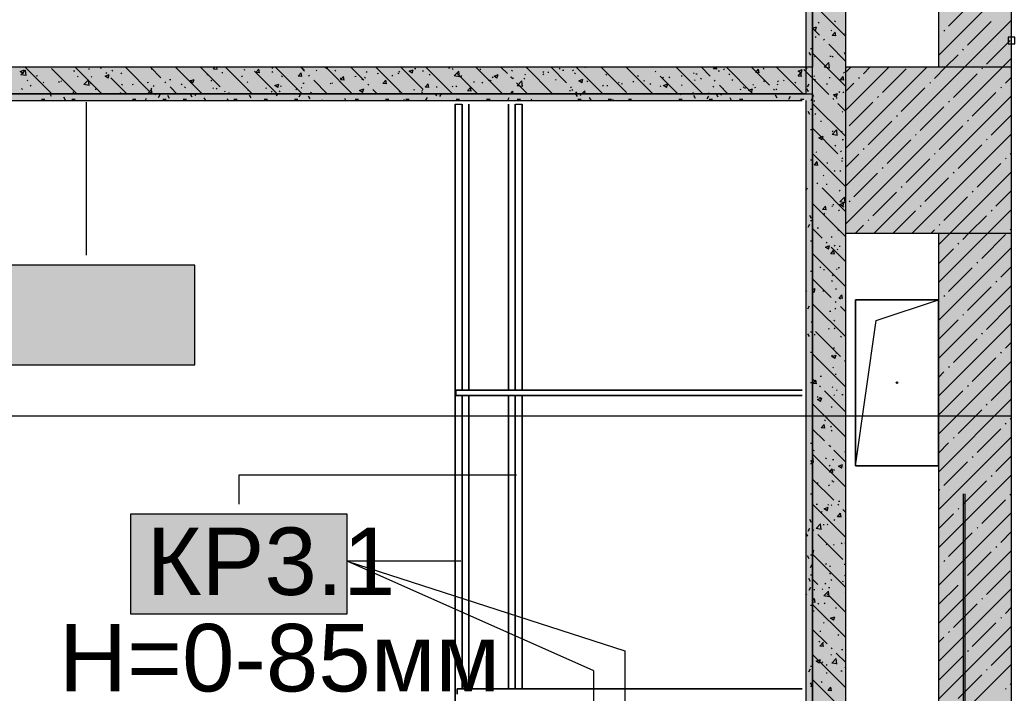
# Model space of a CAD drawing. Header units: millimetres. Extents: x -3817 to 677485, y -22715 to 103890.
# Drawn here: x 408996 to 411985, y 23234 to 25262 of the extents above; entities that cross this region are included whole.
import ezdxf

# ---------------------------------------------------------------- set-up
doc = ezdxf.new("R2010")
doc.units = ezdxf.units.MM
doc.layers.add('PDF _Геометрия', color=7, linetype='Continuous', true_color=0x1d1d1d)
doc.layers.add('PDF _Сплошная заливка', color=7, linetype='Continuous', true_color=0xffffff)
doc.layers.add('PDF _Текст', color=7, linetype='Continuous')
doc.styles.add('PDF GOST-Common', font='arial.ttf')

msp = doc.modelspace()

# ---------------------------------------------------------------- hatches: boundary and pattern name
at = {"layer": 'PDF _Сплошная заливка', "transparency": 33554559}
for points in [[(411482.9, 20719), (411482.9, 28819), (411383.6, 28819), (411383.6, 28269), (411423.6, 28269), (411423.6, 28264), (411383.6, 28264), (411383.6, 27825.2), (411403.6, 27813.6), (411383.6, 27779), (411383.6, 27774), (411423.6, 27774), (411423.6, 27769), (411383.6, 27769), (411383.6, 21619), (411423.6, 21619), (411423.6, 21614), (411383.6, 21614), (411383.6, 21275.2), (411403.6, 21263.6), (411383.6, 21229), (411383.6, 21224), (411423.6, 21224), (411423.6, 21219), (411383.6, 21219), (411383.6, 20719)], [(411383.6, 25039), (411383.6, 25119), (408432.9, 25119), (408432.9, 25039), (410521, 25039)], [(411352.6, 25019), (411363.6, 25019), (411363.6, 25039), (408432.9, 25039), (408432.9, 25019), (410521, 25019)]]:
    msp.add_hatch(color=256, dxfattribs=at).paths.add_polyline_path(points)
h = msp.add_hatch(color=256, dxfattribs=at)
h.paths.add_polyline_path([(411982.9, 17069), (411982.9, 17449), (411762.9, 17449), (411762.9, 17069)], flags=0)
h.paths.add_polyline_path([(411982.9, 21019), (411982.9, 24619), (411762.9, 24619), (411762.9, 21019), (411771.4, 21019)], flags=0)
h.paths.add_polyline_path([(411982.9, 25119), (411982.9, 28519), (411762.9, 28519), (411762.9, 25119), (411887, 25119)], flags=0)
h = msp.add_hatch(color=256, dxfattribs=at)
h.paths.add_polyline_path([(411383.6, 20719), (411383.6, 21229), (411363.6, 21240.6), (411363.6, 20719)], flags=0)
h.paths.add_polyline_path([(411383.6, 21275.2), (411383.6, 25339), (411363.6, 25339), (411363.6, 21286.7), (411381, 21276.7)], flags=0)

# ---------------------------------------------------------------- linework, layer by layer
at = {"layer": 'PDF _Геометрия', "color": 9, "lineweight": 9, "true_color": 0xc0c0c0}
for points in [[(411483.6, 25119), (411483.6, 28819), (411482.9, 28819), (411482.9, 29019), (412423.6, 29019), (412252.9, 29019), (412032.9, 29019), (412032.9, 20409)], [(411982.9, 20439), (411982.9, 20519), (411982.9, 28519), (411762.9, 28519), (411762.9, 25119)], [(411383.6, 25119), (408432.9, 25119), (408432.9, 25339), (411363.6, 25339), (411363.6, 25039), (408432.9, 25039), (411383.6, 25039)], [(411483.6, 21019), (411483.6, 24619)], [(411762.9, 24619), (411762.9, 21019)]]:
    msp.add_lwpolyline(points, dxfattribs=at)
at = {"layer": 'PDF _Геометрия', "lineweight": 9}
for points in [[(411762.9, 25154.6), (411982.9, 25374.6)], [(411793.4, 25242.1), (411864.7, 25313.4)], [(411482.9, 24760.5), (411841.4, 25119), (411982.9, 25260.5)], [(411779.1, 25227.8), (411781.5, 25230.2)], [(411850.4, 25185.1), (411921.7, 25256.3)], [(411762.9, 25211.6), (411764.9, 25213.6)], [(411907.4, 25128), (411978.7, 25199.3)], [(411836.2, 25170.8), (411838.5, 25173.2)], [(411482.9, 24646.5), (411955.4, 25119), (411982.9, 25146.5)], [(411750.6, 25085.3), (411784.4, 25119), (411821.9, 25156.5)], [(411482.9, 25102.7), (411499.2, 25119)], [(411482.9, 24988.6), (411613.3, 25119)], [(411482.9, 24874.6), (411727.3, 25119)], [(411536.8, 25099.5), (411556.3, 25119)], [(411593.8, 25042.5), (411665.1, 25113.8)], [(411893.2, 25113.8), (411895.5, 25116.1)], [(411522.5, 25085.3), (411524.9, 25087.6)], [(411807.6, 25028.2), (411878.9, 25099.5)], [(411964.5, 25071), (411982.9, 25089.4)], [(411482.9, 25045.6), (411508.3, 25071)], [(411650.8, 24985.5), (411722.1, 25056.7)], [(411736.4, 25071), (411738.7, 25073.4)], [(411950.2, 25056.7), (411952.6, 25059.1)], [(411569.5, 24619), (411982.9, 25032.4)], [(411579.5, 25028.2), (411581.9, 25030.6)], [(411864.7, 24971.2), (411935.9, 25042.5)], [(411494, 24942.7), (411565.3, 25014)], [(411707.8, 24928.4), (411779.1, 24999.7)], [(411793.4, 25014), (411795.8, 25016.3)], [(411636.6, 24971.2), (411638.9, 24973.6)], [(411850.4, 24957), (411852.8, 24959.3)], [(411921.7, 24914.2), (411982.9, 24975.4)], [(411551, 24885.7), (411622.3, 24957)], [(411764.9, 24871.4), (411836.2, 24942.7)], [(411608.1, 24828.6), (411679.3, 24899.9)], [(411683.5, 24619), (411982.9, 24918.4)], [(411693.6, 24914.2), (411696, 24916.6)], [(411907.4, 24899.9), (411909.8, 24902.3)], [(411536.8, 24871.4), (411539.1, 24873.8)], [(411821.9, 24814.4), (411893.2, 24885.7)], [(411482.9, 24817.5), (411522.5, 24857.2)], [(411665.1, 24771.6), (411736.4, 24842.9)], [(411750.6, 24857.2), (411753, 24859.5)], [(411964.5, 24842.9), (411966.8, 24845.3)], [(411978.7, 24857.2), (411982.9, 24861.3)], [(411593.8, 24814.4), (411596.2, 24816.8)], [(411878.9, 24757.4), (411950.2, 24828.6)], [(411508.3, 24728.9), (411579.5, 24800.1)], [(411722.1, 24714.6), (411793.4, 24785.9)], [(411762.9, 24584.3), (411797.6, 24619), (411982.9, 24804.3)], [(411807.6, 24800.1), (411810, 24802.5)], [(411650.8, 24757.4), (411653.2, 24759.7)], [(411565.3, 24671.8), (411636.6, 24743.1)], [(411779.1, 24657.6), (411850.4, 24728.9)], [(411864.7, 24743.1), (411867, 24745.5)], [(411935.9, 24700.3), (411982.9, 24747.3)], [(411494, 24714.6), (411496.4, 24717)], [(411707.8, 24700.3), (411710.2, 24702.7)], [(411762.9, 24470.3), (411911.6, 24619), (411982.9, 24690.3)], [(411551, 24657.6), (411553.4, 24659.9)], [(411626.5, 24619), (411693.6, 24686.1)], [(411836.2, 24600.5), (411854.6, 24619), (411907.4, 24671.8)], [(411921.7, 24686.1), (411924.1, 24688.5)], [(411512.5, 24619), (411536.8, 24643.3)], [(411764.9, 24643.3), (411767.2, 24645.7)], [(411978.7, 24629.1), (411981.1, 24631.4)], [(411740.6, 24619), (411750.6, 24629.1)], [(411893.2, 24543.5), (411964.5, 24614.8)], [(411762.9, 24356.2), (411982.9, 24576.2)], [(411762.9, 24527.3), (411807.6, 24572)], [(411821.9, 24586.3), (411824.3, 24588.7)], [(411793.4, 24443.7), (411864.7, 24515)], [(411878.9, 24529.3), (411881.3, 24531.6)], [(411950.2, 24486.5), (411982.9, 24519.2)], [(411762.9, 24242.2), (411982.9, 24462.2)], [(411850.4, 24386.7), (411921.7, 24458)], [(411935.9, 24472.2), (411938.3, 24474.6)], [(411779.1, 24429.5), (411781.5, 24431.8)], [(411762.9, 24413.2), (411764.9, 24415.2)], [(411907.4, 24329.7), (411978.7, 24401)], [(411836.2, 24372.4), (411838.5, 24374.8)], [(411762.9, 24299.2), (411821.9, 24358.2)], [(411762.9, 24128.1), (411982.9, 24348.1)], [(411893.2, 24315.4), (411895.5, 24317.8)], [(411807.6, 24229.9), (411878.9, 24301.2)], [(411964.5, 24272.7), (411982.9, 24291.1)], [(411864.7, 24172.9), (411935.9, 24244.1)], [(411950.2, 24258.4), (411952.6, 24260.8)], [(411762.9, 24014.1), (411982.9, 24234.1)], [(411793.4, 24215.6), (411795.8, 24218)], [(411762.9, 24185.1), (411779.1, 24201.4)], [(411850.4, 24158.6), (411852.8, 24161)], [(411921.7, 24115.8), (411982.9, 24177)], [(411764.9, 24073.1), (411836.2, 24144.4)], [(411762.9, 23900), (411982.9, 24120)], [(411907.4, 24101.6), (411909.8, 24104)], [(411821.9, 24016), (411893.2, 24087.3)], [(411978.7, 24058.8), (411982.9, 24063)], [(411964.5, 24044.6), (411966.8, 24046.9)], [(411762.9, 23786), (411982.9, 24006)], [(411807.6, 24001.8), (411810, 24004.2)], [(411878.9, 23959), (411950.2, 24030.3)], [(411762.9, 23957), (411793.4, 23987.5)], [(411864.7, 23944.8), (411867, 23947.1)], [(411935.9, 23902), (411982.9, 23948.9)], [(411779.1, 23859.2), (411850.4, 23930.5)], [(411762.9, 23671.9), (411982.9, 23891.9)], [(411921.7, 23887.7), (411924.1, 23890.1)], [(411836.2, 23802.2), (411907.4, 23873.5)], [(411764.9, 23845), (411767.2, 23847.3)], [(411978.7, 23830.7), (411981.1, 23833.1)], [(411893.2, 23745.2), (411964.5, 23816.5)], [(411762.9, 23557.9), (411982.9, 23777.9)], [(411762.9, 23728.9), (411807.6, 23773.7)], [(411821.9, 23787.9), (411824.3, 23790.3)], [(411793.4, 23645.4), (411864.7, 23716.7)], [(411878.9, 23730.9), (411881.3, 23733.3)], [(411950.2, 23688.2), (411982.9, 23720.8)], [(411935.9, 23673.9), (411938.3, 23676.3)], [(411762.9, 23443.8), (411982.9, 23663.8)], [(411850.4, 23588.4), (411921.7, 23659.6)], [(411762.9, 23614.9), (411764.9, 23616.9)], [(411779.1, 23631.1), (411781.5, 23633.5)], [(411907.4, 23531.3), (411978.7, 23602.6)], [(411762.9, 23500.8), (411821.9, 23559.8)], [(411836.2, 23574.1), (411838.5, 23576.5)], [(411762.9, 23329.8), (411982.9, 23549.8)], [(411807.6, 23431.5), (411878.9, 23502.8)], [(411893.2, 23517.1), (411895.5, 23519.5)], [(411964.5, 23474.3), (411982.9, 23492.7)], [(411762.9, 23215.7), (411982.9, 23435.7)], [(411864.7, 23374.5), (411935.9, 23445.8)], [(411950.2, 23460.1), (411952.6, 23462.4)], [(411793.4, 23417.3), (411795.8, 23419.7)], [(411762.9, 23386.8), (411779.1, 23403)], [(411921.7, 23317.5), (411982.9, 23378.7)], [(411764.9, 23274.7), (411836.2, 23346)], [(411850.4, 23360.3), (411852.8, 23362.6)], [(411762.9, 23101.7), (411982.9, 23321.7)], [(411821.9, 23217.7), (411893.2, 23289)], [(411907.4, 23303.2), (411909.8, 23305.6)], [(411978.7, 23260.5), (411982.9, 23264.6)], [(411964.5, 23246.2), (411966.8, 23248.6)]]:
    msp.add_lwpolyline(points, dxfattribs=at)
at = {"layer": 'PDF _Геометрия', "color": 7, "lineweight": 9}
for points in [[(411383.6, 25039), (411383.6, 21275.2), (411383.6, 25339), (411363.6, 25339)], [(411383.6, 25339), (411383.6, 25119)], [(408452.9, 25019), (411352.6, 25019)], [(411363.6, 25019), (411363.6, 21286.7)], [(409195.9, 25013.5), (409195.9, 24553.4)], [(410306.9, 25008), (410306.9, 22148), (410306.9, 25008), (410326.9, 25008), (410326.9, 24147)], [(410488.9, 24147), (410488.9, 25008), (410508.9, 25008), (410508.9, 24147), (410508.9, 25008)], [(411512.9, 23919), (411575.4, 24356.5), (411762.9, 24419)], [(411352.6, 24147), (410308.6, 24147), (411352.6, 24147)], [(411352.6, 24131), (410308.6, 24131), (411352.6, 24131)], [(410326.9, 24131), (410326.9, 23247)], [(410488.9, 23247), (410488.9, 24131)], [(410491.9, 23890.3), (409655.3, 23890.3), (409655.3, 23803.5)], [(410724.5, 22165), (410724.5, 23301), (409981.8, 23631.5), (410817.8, 23361.6), (410817.8, 22333)], [(410323.9, 23631.5), (409981.8, 23631.5)], [(410312.9, 23247), (411352.6, 23247), (410312.9, 23247)], [(410312.9, 23231), (410312.9, 23247), (410312.9, 23231)]]:
    msp.add_lwpolyline(points, dxfattribs=at)
at = {"layer": 'PDF _Геометрия', "color": 252, "lineweight": 9, "true_color": 0x878787}
for points in [[(411483.6, 25211.9), (411383.6, 25311.9)], [(411449.9, 25258.3), (411452.4, 25256.1)], [(411383.6, 25236.1), (411395.6, 25240.7)], [(411404.5, 25215.6), (411383.6, 25236.5)], [(411383.6, 25235.6), (411392, 25230)], [(411392.1, 25229.9), (411395.7, 25240.6)], [(411400.6, 25254.9), (411403.4, 25253.1)], [(411438.1, 25231), (411440.9, 25229.2)], [(411391.3, 25209), (411394, 25211)], [(411419.6, 25200.5), (411417.1, 25203)], [(411453.3, 25213.5), (411442.6, 25214.4), (411451.2, 25224.7)], [(411453.3, 25213.5), (411451.2, 25224.6)], [(411481.1, 25220.4), (411483.6, 25222.3)], [(411482.7, 25222.1), (411483.6, 25222.2)], [(411483.6, 25136.5), (411432.2, 25187.9)], [(411482.9, 25061.8), (411383.6, 25161)], [(411389.2, 25149.8), (411391.8, 25151.8)], [(411436, 25152), (411439.3, 25152.4)], [(411442.6, 25152.2), (411445.1, 25150)], [(411460.1, 25160.5), (411463, 25158.7)], [(411479, 25161.2), (411481.6, 25163.2)], [(411480.5, 25157.8), (411483.6, 25158.3)], [(409005.8, 25100.2), (408997, 25106.2), (409009.4, 25111)], [(409014.9, 25093.6), (408999.1, 25096.1), (409012.9, 25110.5)], [(409005.8, 25100.2), (409009.4, 25110.9)], [(409091.7, 25039), (409011.7, 25119)], [(409014.9, 25093.6), (409012.9, 25110.4)], [(409166.7, 25039.6), (409091.2, 25115)], [(409157.5, 25107.9), (409160.9, 25108.3)], [(409242.6, 25039), (409162.6, 25119)], [(409202.1, 25113.8), (409205.4, 25114.2)], [(409242.1, 25115), (409238.1, 25119)], [(409273, 25109.7), (409275.4, 25107.4)], [(409393.5, 25039), (409313.5, 25119)], [(409420.6, 25087.3), (409389, 25119)], [(409392.4, 25113.4), (409395.1, 25115.4)], [(409544.4, 25039), (409464.4, 25119)], [(409599.2, 25059.7), (409539.8, 25119)], [(409579, 25114.3), (409583, 25119)], [(409579, 25114.3), (409589.7, 25113.4)], [(409589.7, 25113.3), (409588.6, 25119)], [(409695.2, 25039), (409615.2, 25119)], [(409670.9, 25111.5), (409674.2, 25112)], [(409717.2, 25102.2), (409706.6, 25103.2), (409715.1, 25113.4)], [(409717.2, 25102.2), (409715.2, 25113.3)], [(409754.5, 25118), (409757.4, 25116.2)], [(409846.1, 25039), (409766.1, 25119)], [(409853.1, 25107.5), (409841.6, 25119)], [(409844.8, 25115.3), (409847.4, 25117.4)], [(409849.5, 25114), (409852.3, 25112.2)], [(409887.8, 25110.4), (409890.2, 25108.1)], [(409915.7, 25119), (409921.8, 25114.9)], [(409997, 25039), (409917, 25119)], [(409921.8, 25114.8), (409923.2, 25119)], [(409944.4, 25110), (409947.2, 25108.2)], [(410031.6, 25079.8), (409992.4, 25119)], [(410147.8, 25039), (410067.8, 25119)], [(410210.2, 25052.1), (410143.3, 25119)], [(410177.3, 25100.6), (410168.5, 25106.6), (410180.9, 25111.4)], [(410177.3, 25100.6), (410180.9, 25111.3)], [(410184.7, 25115.2), (410188, 25115.6)], [(410208.4, 25106.7), (410211.1, 25108.8)], [(410298.7, 25039), (410218.7, 25119)], [(410286.5, 25117.8), (410289.4, 25116)], [(410300.7, 25112.5), (410298.2, 25115)], [(410449.6, 25039), (410369.6, 25119)], [(410381.5, 25113.8), (410384.3, 25112)], [(410464.1, 25099.9), (410445, 25119)], [(410476.4, 25109.8), (410479.2, 25108)], [(410600.4, 25039), (410520.4, 25119)], [(410642.7, 25072.3), (410595.9, 25119)], [(410620.4, 25115.9), (410622.9, 25113.7)], [(410630.7, 25109.9), (410634, 25110.4)], [(410660.8, 25108.7), (410663.4, 25110.7)], [(410751.3, 25039), (410671.3, 25119)], [(410698, 25118.8), (410699.6, 25119)], [(410821.2, 25044.6), (410746.8, 25119)], [(410902.2, 25039), (410822.2, 25119)], [(411053, 25039), (410973, 25119)], [(411075.1, 25092.4), (411048.5, 25119)], [(411095.3, 25113.3), (411084.7, 25114.2), (411088.8, 25119)], [(411087.7, 25119), (411093.3, 25115.3)], [(411093.3, 25115.2), (411094.6, 25119)], [(411095.4, 25113.2), (411094.3, 25119)], [(411115.7, 25112.6), (411118.4, 25114.6)], [(411203.9, 25039), (411123.9, 25119)], [(411253.7, 25064.7), (411199.4, 25119)], [(411222.9, 25102.1), (411212.2, 25103), (411220.8, 25113.2)], [(411222.9, 25102), (411220.8, 25113.2)], [(411235.2, 25116.6), (411237.7, 25114.4)], [(411354.8, 25039), (411274.8, 25119)], [(411348.8, 25101), (411339.9, 25107), (411352.4, 25111.8)], [(411348.8, 25101), (411352.4, 25111.7)], [(411432.2, 25037.1), (411383.6, 25085.7), (411356.8, 25112.5)], [(411434.5, 25116.3), (411418.7, 25118.7), (411432.6, 25133.2)], [(411434.6, 25116.2), (411432.6, 25133.1)], [(409017.3, 25079.6), (409020.1, 25077.8)], [(409045.2, 25093.1), (409048.6, 25093.6)], [(409169.3, 25091.9), (409171.7, 25089.6)], [(409204.6, 25064.2), (409188.8, 25066.6), (409202.7, 25081.1)], [(409204.6, 25064.1), (409202.7, 25081)], [(409210.2, 25088.7), (409212.9, 25090.7)], [(409261.3, 25086), (409252.5, 25092), (409264.9, 25096.7)], [(409257.2, 25099.9), (409254.7, 25102.4)], [(409261.4, 25085.9), (409265, 25096.7)], [(409318.1, 25039), (409269.8, 25087.3)], [(409300.1, 25100.1), (409302.7, 25102.1)], [(409446.8, 25082), (409450.1, 25082.4)], [(409516.9, 25071.8), (409508, 25077.7), (409520.5, 25082.5)], [(409516.9, 25071.7), (409520.5, 25082.4)], [(409559, 25096.8), (409562.4, 25097.2)], [(409571.3, 25078.1), (409574, 25080.2)], [(409603.6, 25102.6), (409606.9, 25103.1)], [(409663.7, 25091.4), (409666.3, 25093.5)], [(409770.7, 25039), (409702.2, 25107.5)], [(409755, 25104), (409757.6, 25106)], [(409784.1, 25092.6), (409786.5, 25090.3)], [(409844.7, 25091.1), (409834.1, 25092), (409842.7, 25102.2)], [(409844.7, 25091), (409842.7, 25102.2)], [(409868.2, 25092.4), (409865.7, 25094.9)], [(409921.6, 25039), (409880.8, 25079.8)], [(409960.5, 25085.7), (409963.9, 25086.1)], [(409972.3, 25079.9), (409961.6, 25080.9), (409970.2, 25091.1)], [(409972.3, 25079.9), (409970.2, 25091)], [(410005.1, 25091.5), (410008.4, 25092)], [(410026.3, 25082), (410028.9, 25084)], [(410034.1, 25089.2), (410036.5, 25086.9)], [(410039.3, 25106), (410042.1, 25104.2)], [(410072.4, 25100.4), (410075.7, 25100.8)], [(410099.8, 25068.8), (410089.2, 25069.7), (410097.7, 25079.9)], [(410099.8, 25068.7), (410097.7, 25079.9)], [(410116.1, 25093.4), (410118.7, 25095.4)], [(410134.2, 25101.9), (410137, 25100.1)], [(410137.7, 25107), (410140.2, 25104.7)], [(410229.1, 25097.9), (410231.9, 25096.1)], [(410319.6, 25090.2), (410303.8, 25092.7), (410317.6, 25107.1)], [(410374.2, 25039), (410313.3, 25099.9)], [(410319.6, 25090.2), (410317.6, 25107.1)], [(410324, 25093.9), (410326.9, 25092.1)], [(410406.6, 25080.4), (410409.9, 25080.9)], [(410413, 25080.3), (410415.5, 25078.1)], [(410418.9, 25089.9), (410421.8, 25088.1)], [(410432.8, 25086.4), (410424, 25092.4), (410436.4, 25097.1)], [(410432.8, 25086.3), (410436.4, 25097.1)], [(410473.9, 25089.3), (410477.2, 25089.7)], [(410479.2, 25084.8), (410476.7, 25087.3)], [(410479.7, 25084.8), (410482.4, 25086.8)], [(410513.9, 25085.9), (410516.7, 25084.1)], [(410516.7, 25098.1), (410519.2, 25095.9)], [(410571, 25097.3), (410573.6, 25099.3)], [(410571.3, 25105.8), (410574.1, 25104)], [(410586.2, 25104.1), (410589.5, 25104.5)], [(410608.8, 25081.9), (410611.6, 25080.1)], [(410666.2, 25101.8), (410669, 25100)], [(410688.3, 25072.2), (410679.5, 25078.1), (410691.9, 25082.9)], [(410688.4, 25072.1), (410692, 25082.8)], [(410761.1, 25097.8), (410763.9, 25096)], [(410856, 25093.7), (410858.8, 25091.9)], [(410875.4, 25078.2), (410878.7, 25078.6)], [(410911.7, 25104.9), (410909.2, 25107.5)], [(410977.6, 25039), (410924.3, 25092.4)], [(410932.1, 25086.7), (410934.7, 25088.8)], [(410950.9, 25089.7), (410953.8, 25087.9)], [(410987.7, 25093), (410991, 25093.4)], [(411024.4, 25100), (411027.1, 25102.1)], [(411027.8, 25081), (411030.3, 25078.8)], [(411032.2, 25098.8), (411035.5, 25099.3)], [(411045.8, 25085.7), (411048.7, 25083.9)], [(411090.2, 25077.3), (411087.7, 25079.8)], [(411099.5, 25107.7), (411102.9, 25108.1)], [(411131.5, 25098.8), (411134, 25096.6)], [(411140.8, 25081.7), (411143.6, 25079.9)], [(411295.7, 25078.1), (411298.4, 25080.1)], [(411350.4, 25090.9), (411339.8, 25091.9), (411348.3, 25102.1)], [(411350.4, 25090.9), (411348.4, 25102)], [(411381.5, 25095.4), (411383.6, 25093.5), (411384, 25093.1)], [(411387, 25090.6), (411389.6, 25092.6)], [(411389.2, 25081.9), (411392.5, 25082.3)], [(411433.7, 25087.7), (411437, 25088.2)], [(411477.9, 25079.8), (411467.3, 25080.7), (411475.9, 25090.9)], [(411477.9, 25079.7), (411475.9, 25090.9)], [(411476.8, 25102), (411479.5, 25104)], [(409003.2, 25052.1), (409000.7, 25054.7)], [(409026.6, 25062.8), (409029.3, 25064.9)], [(409065.6, 25074.1), (409068, 25071.8)], [(409112.2, 25075.6), (409115, 25073.8)], [(409119, 25076.2), (409121.6, 25078.2)], [(409207.1, 25071.5), (409209.9, 25069.7)], [(409222.6, 25052.5), (409225.9, 25052.9)], [(409302, 25067.5), (409304.9, 25065.7)], [(409334.9, 25067.3), (409338.2, 25067.7)], [(409379.4, 25073.1), (409382.7, 25073.6)], [(409380.3, 25039), (409392.4, 25051.6)], [(409390.2, 25054.2), (409392.9, 25056.3)], [(409393.9, 25039), (409392.4, 25051.6)], [(409396.9, 25063.5), (409399.8, 25061.7)], [(409435.7, 25072.3), (409433.2, 25074.8)], [(409469, 25039), (409448.3, 25059.7)], [(409481.5, 25066.7), (409484.2, 25068.8)], [(409491.9, 25059.5), (409494.7, 25057.7)], [(409576.7, 25057), (409579.2, 25054.7)], [(409586.8, 25055.5), (409589.6, 25053.7)], [(409680.4, 25074.8), (409682.9, 25072.5)], [(409681.7, 25051.5), (409684.5, 25049.7)], [(409736.4, 25056.2), (409739.7, 25056.6)], [(409772.4, 25057.5), (409763.5, 25063.5), (409776, 25068.3)], [(409772.4, 25057.5), (409776, 25068.2)], [(409780.9, 25062), (409784.2, 25062.5)], [(409826.7, 25053.6), (409829.1, 25051.3)], [(409842.6, 25056.2), (409845.3, 25058.2)], [(409848.3, 25070.9), (409851.6, 25071.3)], [(409930.4, 25071.4), (409932.8, 25069.1)], [(409935, 25069.5), (409937.6, 25071.5)], [(410027.9, 25043.3), (410019.1, 25049.3), (410031.5, 25054)], [(410027.9, 25043.2), (410031.5, 25054)], [(410046.7, 25064.7), (410044.2, 25067.2)], [(410072.4, 25039), (410059.3, 25052.1)], [(410182.4, 25050.9), (410185.7, 25051.4)], [(410206.2, 25047.5), (410208.9, 25049.6)], [(410227.3, 25057.6), (410216.7, 25058.5), (410225.3, 25068.8)], [(410227.3, 25057.5), (410225.3, 25068.7)], [(410249.8, 25059.8), (410253.1, 25060.2)], [(410297.5, 25060), (410300.2, 25062.1)], [(410309.3, 25062.5), (410311.8, 25060.3)], [(410354.8, 25046.5), (410344.2, 25047.4), (410352.8, 25057.6)], [(410354.9, 25046.4), (410352.8, 25057.5)], [(410362, 25074.6), (410365.4, 25075)], [(410387.3, 25071.4), (410390, 25073.5)], [(410525, 25039), (410491.8, 25072.3)], [(410509.3, 25060.8), (410493.5, 25063.3), (410507.4, 25077.7)], [(410509.4, 25060.7), (410507.4, 25077.6)], [(410651.3, 25048.7), (410654.6, 25049.1)], [(410657.7, 25057.2), (410655.2, 25059.7)], [(410658.6, 25049.5), (410661.3, 25051.5)], [(410703.7, 25077.9), (410706.5, 25076.1)], [(410751, 25062.8), (410753.6, 25064.8)], [(410763.6, 25063.5), (410766.9, 25063.9)], [(410798.6, 25073.9), (410801.4, 25072.1)], [(410808.1, 25069.3), (410811.4, 25069.8)], [(410842.3, 25075.3), (410844.9, 25077.4)], [(410893.5, 25069.9), (410896.3, 25068.1)], [(410924.1, 25063.2), (410926.6, 25061)], [(410943.9, 25057.9), (410935, 25063.9), (410947.5, 25068.7)], [(410943.9, 25057.8), (410947.5, 25068.6)], [(410988.4, 25065.9), (410991.2, 25064.1)], [(411083.3, 25061.8), (411086.2, 25060)], [(411128.5, 25039), (411102.8, 25064.7)], [(411113.5, 25053.4), (411116.2, 25055.4)], [(411165.1, 25052.3), (411168.4, 25052.8)], [(411174.1, 25059.8), (411176.6, 25057.5)], [(411178.2, 25057.8), (411181.1, 25056)], [(411199.4, 25043.7), (411190.5, 25049.6), (411203, 25054.4)], [(411199.4, 25043.6), (411203, 25054.4)], [(411203.4, 25064.8), (411206, 25066.8)], [(411209.6, 25058.2), (411212.9, 25058.6)], [(411235.7, 25077.7), (411238.5, 25075.9)], [(411268.8, 25049.6), (411266.2, 25052.1)], [(411273.2, 25053.8), (411276, 25052)], [(411276.9, 25067.1), (411280.2, 25067.5)], [(411277.8, 25077.6), (411280.3, 25075.3)], [(411330.6, 25073.7), (411333.4, 25071.9)], [(411368.1, 25049.8), (411370.9, 25048)], [(411425.5, 25069.7), (411428.3, 25067.9)], [(409016.4, 25039), (409015.8, 25039.6)], [(409114.5, 25039), (409115.6, 25039.4)], [(409115.5, 25039), (409115.6, 25039.3)], [(409155.3, 25043.6), (409158.6, 25044.1)], [(409297.9, 25040.9), (409300.6, 25042.9)], [(409473, 25039.2), (409473.2, 25039)], [(409614.2, 25044.6), (409611.7, 25047.1)], [(409624.1, 25041.4), (409627.4, 25041.8)], [(409752.8, 25044.8), (409755.5, 25046.8)], [(409776.6, 25047.5), (409779.4, 25045.7)], [(409871.5, 25043.5), (409874.3, 25041.7)], [(409966.4, 25039.5), (409967.1, 25039)], [(410137.9, 25045.1), (410141.2, 25045.5)], [(410205.6, 25044.7), (410208.1, 25042.5)], [(410223.3, 25039), (410222.7, 25039.6)], [(410285, 25039), (410287, 25039.8)], [(410286.8, 25039), (410287.1, 25039.7)], [(410474.1, 25039), (410480.3, 25046.4)], [(410481.7, 25039), (410480.3, 25046.4)], [(410570, 25039), (410571.5, 25040.1)], [(410583.9, 25039.8), (410587.2, 25040.2)], [(410675.9, 25039), (410670.3, 25044.6)], [(410688.2, 25039), (410697.1, 25048.3)], [(410698.2, 25039), (410697.1, 25048.2)], [(410820.5, 25045.4), (410822.9, 25043.2)], [(411022.3, 25040.9), (411024.9, 25042.9)], [(411070.4, 25042), (411072.9, 25039.7)], [(411384.8, 25031.4), (411387.5, 25033.5)], [(411447.3, 25022), (411444.8, 25024.5)], [(411454.9, 25029.4), (411446.1, 25035.4), (411458.5, 25040.2)], [(411449.4, 25033.2), (411451.9, 25030.9)], [(411454.3, 25026.5), (411457.6, 25026.9)], [(411454.9, 25029.4), (411458.5, 25040.1)], [(411463, 25045.8), (411465.8, 25044)], [(411474.6, 25042.8), (411477.3, 25044.8)], [(411482.9, 24910.9), (411383.6, 25010.2)], [(411386.9, 25017.6), (411390.3, 25018)], [(411482.9, 24986.4), (411459.9, 25009.4)], [(411383.6, 24972.9), (411385.3, 24974.3)], [(411390.1, 24979.3), (411393, 24977.5)], [(411472.5, 24983.6), (411475.1, 24985.7)], [(411459.9, 24858.5), (411384.4, 24934)], [(411407.5, 24956.3), (411410.8, 24956.8)], [(411458.1, 24913.7), (411442.3, 24916.1), (411456.1, 24930.5)], [(411458.1, 24913.6), (411456.2, 24930.5)], [(411411.6, 24900.5), (411402.8, 24906.5), (411415.3, 24911.2)], [(411411.7, 24900.4), (411415.3, 24911.2)], [(411442.1, 24927.1), (411444.5, 24924.8)], [(411470.3, 24924.4), (411473, 24926.5)], [(411473, 24901), (411476.3, 24901.4)], [(411450.4, 24884.4), (411453.2, 24882.6)], [(411482.9, 24760), (411383.6, 24859.3)], [(411393, 24864.6), (411395.8, 24862.8)], [(411468.1, 24865.2), (411470.8, 24867.3)], [(411474.9, 24843.4), (411472.4, 24846)], [(411399.7, 24823.5), (411389.1, 24824.4), (411397.7, 24834.6)], [(411399.8, 24823.4), (411397.7, 24834.5)], [(411426.2, 24830.9), (411429.6, 24831.3)], [(411470.7, 24836.7), (411474.1, 24837.2)], [(411384.4, 24783.1), (411383.6, 24783.9)], [(411415, 24794.1), (411417.9, 24792.3)], [(411448.9, 24808), (411451.4, 24805.8)], [(411466, 24806), (411468.6, 24808.1)], [(411399.5, 24768), (411397, 24770.5)], [(411482.9, 24684.6), (411412.1, 24755.4)], [(411424, 24766.6), (411427.3, 24767)], [(411463.8, 24746.9), (411466.5, 24748.9)], [(411481.7, 24711), (411465.9, 24713.5), (411479.7, 24727.9)], [(411481.7, 24711), (411479.7, 24727.9)], [(411483.6, 24608.4), (411383.6, 24708.4)], [(411424.4, 24689.7), (411413.8, 24690.6), (411422.4, 24700.9)], [(411424.4, 24689.7), (411422.4, 24700.8)], [(411441.5, 24701.9), (411444, 24699.7)], [(411444.5, 24705.3), (411447.9, 24705.8)], [(411474.5, 24700), (411465.7, 24706), (411478.1, 24710.7)], [(411474.5, 24699.9), (411478.1, 24710.7)], [(411475.3, 24699.2), (411478.2, 24697.4)], [(411417.9, 24679.3), (411420.7, 24677.5)], [(411461.7, 24687.7), (411464.3, 24689.7)], [(411412.1, 24604.6), (411383.6, 24633)], [(411397.8, 24635.2), (411401.1, 24635.6)], [(411459.5, 24628.5), (411462.2, 24630.5)], [(411440, 24608.8), (411442.8, 24607)], [(411431.3, 24571.1), (411422.4, 24577), (411434.9, 24581.8)], [(411427.2, 24589.5), (411424.7, 24592)], [(411431.3, 24571), (411434.9, 24581.7)], [(411483.6, 24533), (411439.7, 24576.9)], [(411448.4, 24582.9), (411450.8, 24580.6)], [(411457.3, 24569.3), (411460, 24571.3)], [(411463.3, 24579.9), (411466.6, 24580.3)], [(411483.6, 24457.6), (411383.6, 24557.6)], [(411449.1, 24556), (411438.5, 24556.9), (411447, 24567.1)], [(411449.1, 24555.9), (411447, 24567.1)], [(411405.3, 24518), (411408.2, 24516.2)], [(411455.2, 24510.1), (411457.8, 24512.1)], [(411461, 24515.6), (411464.3, 24516)], [(411439.7, 24426), (411383.6, 24482.2)], [(411416.5, 24509.7), (411419.8, 24510.2)], [(411442.8, 24494.1), (411445.7, 24492.3)], [(411383.6, 24449.8), (411391.6, 24452.9)], [(411388, 24442.1), (411391.6, 24452.8)], [(411441, 24476.8), (411443.5, 24474.5)], [(411453, 24450.9), (411455.7, 24453)], [(411481.6, 24454.3), (411483.6, 24454.6)], [(411383.6, 24445.1), (411388, 24442.1)], [(411414.2, 24445.5), (411417.6, 24445.9)], [(411473.7, 24422.2), (411463.1, 24423.2), (411471.7, 24433.4)], [(411464.9, 24423.6), (411467.7, 24421.8)], [(411473.8, 24422.2), (411471.7, 24433.3)], [(411483.6, 24306.7), (411383.6, 24406.7)], [(411450.9, 24391.7), (411453.5, 24393.8)], [(411454.8, 24411), (411452.3, 24413.5)], [(411483.6, 24382.2), (411467.4, 24398.4)], [(411434.8, 24384.2), (411438.1, 24384.6)], [(411430.3, 24332.7), (411433.1, 24330.9)], [(411447.8, 24357.7), (411450.3, 24355.5)], [(411448.7, 24332.5), (411451.4, 24334.6)], [(411388, 24314.1), (411391.4, 24314.5)], [(411467.4, 24247.5), (411392, 24322.9)], [(411467.7, 24308.8), (411470.6, 24307)], [(411446.5, 24273.3), (411449.2, 24275.4)], [(411483.6, 24155.8), (411383.6, 24255.8)], [(411394.9, 24242.3), (411397.7, 24240.5)], [(411440.5, 24251.7), (411443, 24249.4)], [(411450.9, 24241.6), (411442, 24247.6), (411454.5, 24252.3)], [(411450.9, 24241.5), (411454.5, 24252.3)], [(411453.6, 24258.7), (411456.9, 24259.2)], [(411444.4, 24214.2), (411447, 24216.2)], [(411482.5, 24232.4), (411480, 24234.9)], [(411483.1, 24212.6), (411483.6, 24212.2)], [(411406.8, 24188.6), (411410.1, 24189.1)], [(411451.3, 24194.5), (411454.6, 24194.9)], [(411392, 24172.1), (411383.6, 24180.4)], [(411395.6, 24165.9), (411384.9, 24166.8), (411393.5, 24177.1)], [(411395.6, 24165.9), (411393.5, 24177)], [(411407.1, 24157), (411404.5, 24159.5)], [(411442.2, 24155), (411444.9, 24157)], [(411397.7, 24127.6), (411400.6, 24125.8)], [(411407.6, 24112.7), (411398.8, 24118.6), (411411.2, 24123.4)], [(411404.5, 24124.3), (411407.8, 24124.8)], [(411407.6, 24112.6), (411411.2, 24123.4)], [(411483.6, 24080.4), (411419.6, 24144.4)], [(411447.3, 24132.6), (411449.8, 24130.3)], [(411455.2, 24147.5), (411458, 24145.7)], [(411471.9, 24133.2), (411475.2, 24133.7)], [(411483.6, 24005), (411383.6, 24105)], [(411440, 24095.8), (411442.7, 24097.8)], [(411425.1, 24063.1), (411428.4, 24063.5)], [(411420.2, 24032.2), (411409.6, 24033.1), (411418.2, 24043.3)], [(411420.2, 24032.1), (411418.2, 24043.3)], [(411419.8, 24057.1), (411422.6, 24055.3)], [(411437.9, 24036.6), (411440.5, 24038.6)], [(411419.6, 23993.6), (411383.6, 24029.6)], [(411440, 24026.5), (411442.4, 24024.2)], [(411434.7, 23978.5), (411432.2, 23981)], [(411435.7, 23977.4), (411438.4, 23979.4)], [(411482.6, 23987.5), (411483.6, 23986.5)], [(411483.6, 23854.1), (411383.6, 23954.1)], [(411383.6, 23946.2), (411384.3, 23946.8)], [(411386.2, 23929.9), (411384.3, 23946.8)], [(411385.2, 23966.2), (411388, 23964.4)], [(411483.6, 23929.6), (411447.3, 23965.9)], [(411480.1, 23962.2), (411482.9, 23960.4)], [(411383.6, 23930.4), (411386.2, 23929.9)], [(411422.7, 23942.4), (411425.5, 23940.6)], [(411433.6, 23918.2), (411436.2, 23920.3)], [(411443.8, 23937.6), (411447.1, 23938.1)], [(411470.5, 23912.2), (411461.6, 23918.1), (411474.1, 23922.9)], [(411470.5, 23912.1), (411474.1, 23922.8)], [(411444.9, 23898.4), (411434.3, 23899.4), (411442.8, 23909.6)], [(411444.9, 23898.4), (411442.9, 23909.5)], [(411446.8, 23907.4), (411449.3, 23905.2)], [(411447.3, 23815), (411383.6, 23878.7)], [(411397, 23867.5), (411400.4, 23867.9)], [(411431.4, 23859), (411434.1, 23861.1)], [(411441.6, 23873.4), (411444.9, 23873.8)], [(411444.7, 23871.9), (411447.5, 23870.1)], [(411483.6, 23703.2), (411383.6, 23803.2)], [(411394.8, 23803.2), (411398.1, 23803.7)], [(411427.2, 23783.2), (411418.4, 23789.2), (411430.8, 23794)], [(411427.2, 23783.2), (411430.8, 23793.9)], [(411429.2, 23799.8), (411431.9, 23801.9)], [(411439.4, 23801.4), (411441.9, 23799.1)], [(411462.4, 23799.9), (411459.9, 23802.5)], [(411462.1, 23812.1), (411465.4, 23812.5)], [(411410.1, 23781), (411412.9, 23779.2)], [(411469.6, 23764.7), (411458.9, 23765.6), (411467.5, 23775.8)], [(411469.6, 23764.6), (411467.5, 23775.8)], [(411483.6, 23778.7), (411474.9, 23787.4)], [(411409.8, 23727.3), (411394, 23729.8), (411407.8, 23744.2)], [(411409.8, 23727.3), (411407.8, 23744.1)], [(411415.4, 23742), (411418.7, 23742.4)], [(411427.1, 23740.7), (411429.7, 23742.7)], [(411447.6, 23757.1), (411450.4, 23755.3)], [(411482.1, 23762.3), (411483.6, 23760.9)], [(411386.9, 23724.5), (411384.4, 23727)], [(411474.9, 23636.5), (411399.5, 23711.9)], [(411424.9, 23681.5), (411427.6, 23683.5)], [(411446.3, 23682.3), (411448.7, 23680)], [(411469.6, 23686.6), (411472.5, 23684.8)], [(411480.9, 23686.6), (411483.6, 23687)], [(411383.6, 23663.5), (411387.5, 23665)], [(411383.6, 23654.5), (411383.9, 23654.3)], [(411483.6, 23552.4), (411383.6, 23652.4)], [(411384, 23654.2), (411387.6, 23665)], [(411422.7, 23622.3), (411425.4, 23624.3)], [(411434.1, 23616.5), (411437.4, 23616.9)], [(411478.6, 23622.4), (411481.9, 23622.8)], [(411435, 23595.8), (411437.8, 23594)], [(411483.6, 23587.1), (411481.2, 23588.7), (411483.6, 23589.6)], [(411399.5, 23561.1), (411383.6, 23577)], [(411420.6, 23563.1), (411423.2, 23565.1)], [(411438.9, 23576.2), (411441.4, 23573.9)], [(411472.5, 23571.9), (411475.3, 23570.1)], [(411387.3, 23546.4), (411390.6, 23546.8)], [(411414.6, 23546), (411412.1, 23548.5)], [(411433.4, 23524.7), (411417.6, 23527.1), (411431.4, 23541.6)], [(411483.6, 23477), (411427.2, 23533.4)], [(411433.4, 23524.6), (411431.4, 23541.5)], [(411431.8, 23552.2), (411435.2, 23552.7)], [(411481.5, 23537.2), (411483.6, 23535.3)], [(411383.6, 23512.7), (411389.3, 23519.5)], [(411383.6, 23509.1), (411391.4, 23508.4)], [(411483.6, 23401.5), (411383.6, 23501.5)], [(411391.4, 23508.3), (411389.3, 23519.5)], [(411399.6, 23505.4), (411402.5, 23503.6)], [(411418.4, 23503.9), (411421.1, 23505.9)], [(411385.1, 23482.1), (411388.4, 23482.5)], [(411446.8, 23453.8), (411438, 23459.7), (411450.4, 23464.5)], [(411446.8, 23453.7), (411450.4, 23464.5)], [(411452.4, 23491), (411455.7, 23491.4)], [(411416.3, 23444.7), (411418.9, 23446.7)], [(411445.7, 23457.2), (411448.2, 23454.9)], [(411427.2, 23382.5), (411383.6, 23426.1)], [(411405.6, 23420.8), (411408.9, 23421.3)], [(411459.9, 23410.5), (411462.7, 23408.7)], [(411402.5, 23390.7), (411405.3, 23388.8)], [(411416.1, 23374.6), (411405.4, 23375.6), (411414, 23385.8)], [(411416.1, 23374.6), (411414, 23385.7)], [(411414.1, 23385.5), (411416.8, 23387.6)], [(411483.6, 23250.6), (411383.6, 23350.6)], [(411438.4, 23351.1), (411440.9, 23348.8)], [(411442.3, 23367.4), (411439.7, 23370)], [(411483.6, 23326.1), (411454.8, 23354.9)], [(411471.1, 23365.5), (411474.5, 23365.9)], [(411403.6, 23324.8), (411394.7, 23330.8), (411407.2, 23335.6)], [(411403.6, 23324.8), (411407.2, 23335.5)], [(411411.9, 23326.3), (411414.6, 23328.4)], [(411424.5, 23320.1), (411427.4, 23318.3)], [(411456.9, 23322.1), (411441.1, 23324.5), (411455, 23339)], [(411457, 23322), (411455, 23338.9)], [(411424.4, 23295.4), (411427.7, 23295.8)], [(411468.9, 23301.2), (411472.2, 23301.7)], [(411481, 23312), (411483.5, 23309.8)], [(411454.8, 23204), (411383.6, 23275.2)], [(411409.8, 23267.1), (411412.4, 23269.2)], [(411440.7, 23240.9), (411430.1, 23241.8), (411438.7, 23252)], [(411440.7, 23240.8), (411438.7, 23252)]]:
    msp.add_lwpolyline(points, dxfattribs=at)
at = {"layer": 'PDF _Геометрия', "color": 9, "lineweight": 9, "true_color": 0xc0c0c0}
for points in [[(411972.9, 25189.5), (411992.9, 25189.5), (411992.9, 25209.5), (411972.9, 25209.5)], [(410327.9, 24147), (410327.9, 25008)], [(410347.9, 24147), (410347.9, 25008)], [(410467.9, 25008), (410467.9, 24147)], [(410487.9, 25008), (410487.9, 24147)], [(410327.9, 23247), (410327.9, 24131)], [(410347.9, 23247), (410347.9, 24131)], [(410467.9, 24131), (410467.9, 23247)], [(410487.9, 24131), (410487.9, 23247)]]:
    msp.add_lwpolyline(points, close=True, dxfattribs=at)
at = {"layer": 'PDF _Геометрия', "color": 253, "lineweight": 9, "true_color": 0x9b9b9b}
for points in [[(411377.2, 25175.2), (411383.6, 25175.2)], [(411378, 25154.8), (411372.9, 25163.5)], [(411366.8, 25113.1), (411363.6, 25118.6)], [(411370.9, 25045.1), (411365.8, 25053.8)], [(411372.5, 25068.4), (411367.5, 25059.7)], [(409060.7, 25022.8), (409070.8, 25022.8)], [(409091.2, 25031.2), (409086.7, 25039)], [(409132.9, 25020), (409127.8, 25028.7)], [(409152.2, 25022.8), (409162.2, 25022.8)], [(409335, 25022.8), (409345.1, 25022.8)], [(409376.1, 25024.4), (409373, 25019)], [(409405, 25036.3), (409403.5, 25039)], [(409417.8, 25035.5), (409412.7, 25026.8)], [(409426.5, 25022.8), (409436.5, 25022.8)], [(409446.6, 25025.2), (409441.6, 25033.9)], [(409455, 25039), (409454.4, 25038)], [(409487.4, 25022.8), (409497.5, 25022.8)], [(409514.7, 25029.3), (409509.6, 25038)], [(409525.3, 25039), (409522.4, 25033.9)], [(409555.8, 25019), (409551.3, 25026.8)], [(409621.9, 25023.3), (409619.4, 25019)], [(409639.8, 25022.8), (409649.9, 25022.8)], [(409692.4, 25026.3), (409687.3, 25035)], [(409689.9, 25019.2), (409689.8, 25019)], [(409731.3, 25022.8), (409741.3, 25022.8)], [(409771.7, 25039), (409768.1, 25032.8)], [(409822.7, 25022.8), (409832.8, 25022.8)], [(409841.2, 25037.4), (409836.2, 25028.7)], [(409870.1, 25023.3), (409865, 25032)], [(409907.7, 25019), (409906.7, 25020.8)], [(409978.1, 25019), (409974.7, 25024.9)], [(410005.6, 25022.8), (410015.7, 25022.8)], [(410097, 25022.8), (410107.1, 25022.8)], [(410154.1, 25019), (410152.4, 25021.9)], [(410158, 25022.8), (410168.1, 25022.8)], [(410223, 25028.2), (410218, 25019.5)], [(410251.9, 25032.5), (410248.1, 25039)], [(410264.4, 25039), (410259.6, 25030.6)], [(410310.4, 25022.8), (410320.5, 25022.8)], [(410370, 25039), (410369.3, 25037.7)], [(410401.8, 25022.8), (410411.9, 25022.8)], [(410468.7, 25027.1), (410464.1, 25019)], [(410493.3, 25022.8), (410503.3, 25022.8)], [(410536.8, 25023), (410534.5, 25019)], [(410565.6, 25037.7), (410564.9, 25039)], [(410616.4, 25039), (410615, 25036.6)], [(410675.3, 25030.6), (410670.5, 25039)], [(410676.2, 25022.8), (410686.2, 25022.8)], [(410686.8, 25039), (410683, 25032.5)], [(410716.9, 25019.5), (410711.9, 25028.2)], [(410767.6, 25022.8), (410777.7, 25022.8)], [(410782.5, 25021.9), (410780.8, 25019)], [(410811.4, 25038.8), (410811.3, 25039)], [(410828.6, 25022.8), (410838.6, 25022.8)], [(410981, 25022.8), (410991, 25022.8)], [(410989.1, 25035.8), (410987.2, 25039)], [(411030.7, 25024.7), (411025.7, 25033.4)], [(411069.9, 25032), (411064.8, 25023.3)], [(411072.4, 25022.8), (411082.5, 25022.8)], [(411098.7, 25028.7), (411093.7, 25037.5)], [(411109.1, 25039), (411106.5, 25034.4)], [(411139.6, 25019), (411135.4, 25026.3)], [(411163.8, 25022.8), (411173.9, 25022.8)], [(411276.4, 25025.8), (411271.4, 25034.5)], [(411274, 25019.7), (411273.6, 25019)], [(411315.6, 25030.9), (411310.6, 25022.2)], [(411346.7, 25022.8), (411356.8, 25022.8)], [(411383.6, 25026.7), (411378.6, 25018.1)], [(411377.2, 24992.4), (411383.6, 24992.4)], [(411375, 24977.1), (411369.9, 24985.8)], [(411363.8, 24935.4), (411363.6, 24935.8)], [(411377.2, 24931.4), (411383.6, 24931.4)], [(411377.2, 24840), (411383.6, 24840)], [(411367.3, 24754.7), (411363.6, 24748.2)], [(411380.1, 24663.3), (411375.1, 24672)], [(411374.4, 24645), (411369.4, 24636.3)], [(411377.2, 24657.1), (411383.6, 24657.1)], [(411377.2, 24596.1), (411383.6, 24596.1)], [(411383.6, 24535.4), (411383.3, 24535.9)], [(411377.2, 24504.7), (411383.6, 24504.7)], [(411366, 24443.9), (411363.6, 24448.1)], [(411373.3, 24399.3), (411368.3, 24390.5)], [(411383.6, 24356.2), (411379.4, 24348.9)], [(411374.2, 24307.9), (411369.1, 24316.6)], [(411377.2, 24321.8), (411383.6, 24321.8)], [(411377.2, 24260.8), (411383.6, 24260.8)], [(411377.2, 24169.4), (411383.6, 24169.4)], [(411383.6, 24173.3), (411382.4, 24171.2)], [(411364, 24017.5), (411363.6, 24016.7)], [(411377.2, 23986.5), (411383.6, 23986.5)], [(411377.2, 23925.6), (411383.6, 23925.6)], [(411383.4, 23926.1), (411378.4, 23934.8)], [(411383.6, 23929.4), (411381.3, 23925.5)], [(411383.6, 23864.8), (411382.5, 23866.8)], [(411377.2, 23834.1), (411383.6, 23834.1)], [(411380.4, 23748.4), (411375.4, 23757.1)], [(411369.3, 23706.7), (411364.2, 23715.4)], [(411374.1, 23730.1), (411369.1, 23721.4)], [(411373.4, 23638.7), (411368.3, 23647.4)], [(411377.2, 23651.2), (411383.6, 23651.2)], [(411381.2, 23620.4), (411376.1, 23611.7)], [(411377.2, 23590.3), (411383.6, 23590.3)], [(411377.4, 23570.7), (411372.4, 23579.4)], [(411366.3, 23529), (411363.6, 23533.7)], [(411377.1, 23552.4), (411372, 23543.7)], [(411377.2, 23498.8), (411383.6, 23498.8)], [(411383.6, 23502.7), (411383.2, 23502)], [(411377.2, 23316), (411383.6, 23316)], [(411376, 23306.6), (411371, 23297.9)], [(411382.6, 23256.9), (411377.6, 23265.6)], [(411383.6, 23258.9), (411382.1, 23256.3)], [(411377.2, 23255), (411383.6, 23255)]]:
    msp.add_lwpolyline(points, dxfattribs=at)
at = {"layer": 'PDF _Геометрия', "color": 7, "lineweight": 9}
for points in [[(411982.9, 25119), (411482.9, 25119), (411482.9, 24619), (411982.9, 24619)], [(409522.5, 24523.3), (408869.3, 24523.3), (408869.3, 24223.3), (409522.5, 24223.3)], [(411762.9, 24419), (411762.9, 23919), (411512.9, 23919), (411512.9, 24419)], [(411762.9, 24419), (411512.9, 24419), (411512.9, 23919), (411762.9, 23919)], [(410308.6, 24147), (410308.6, 24131)], [(410508.9, 24131), (410508.9, 23247)], [(409981.8, 23773.4), (409328.7, 23773.4), (409328.7, 23473.4), (409981.8, 23473.4)]]:
    msp.add_lwpolyline(points, close=True, dxfattribs=at)
at = {"layer": 'PDF _Геометрия', "color": 253, "lineweight": 9, "true_color": 0xaaaaaa}
for points in [[(407455, 24069), (409482.9, 24069), (411982.9, 24069)], [(411838.6, 19067.2), (411838.6, 21334.1), (411838.6, 23834.1)], [(411842.9, 19067.2), (411842.9, 21334.1), (411842.9, 23834.1)]]:
    msp.add_lwpolyline(points, dxfattribs=at)
at = {"layer": 'PDF _Геометрия', "color": 7, "lineweight": 9}
msp.add_circle((411637.9, 24169), 2.5, dxfattribs=at)
at = {"layer": 'PDF _Сплошная заливка', "lineweight": 35, "transparency": 33554559}
msp.add_solid([(411482.9, 24619), (411982.9, 24619), (411482.9, 25119), (411982.9, 25119)], dxfattribs=at)
at = {"layer": 'PDF _Сплошная заливка', "lineweight": 9, "transparency": 33554559}
for points in [[(409522.5, 24523.3), (408869.3, 24523.3), (409522.5, 24223.3), (408869.3, 24223.3)], [(409981.8, 23773.4), (409328.7, 23773.4), (409981.8, 23473.4), (409328.7, 23473.4)]]:
    msp.add_solid(points, dxfattribs=at)

# ---------------------------------------------------------------- texts
at = {"layer": 'PDF _Текст', "insert": (409377.7, 23630), "char_height": 203.2, "attachment_point": 4, "style": 'PDF GOST-Common'}
msp.add_mtext('КР3.1', dxfattribs=at)
at = {"layer": 'PDF _Текст', "color": 250, "true_color": 0x3c3c3c, "insert": (409113.7, 23339.6), "char_height": 203.2, "attachment_point": 4, "style": 'PDF GOST-Common'}
msp.add_mtext('Н=0-85мм', dxfattribs=at)

doc.saveas('drawing.dxf')
